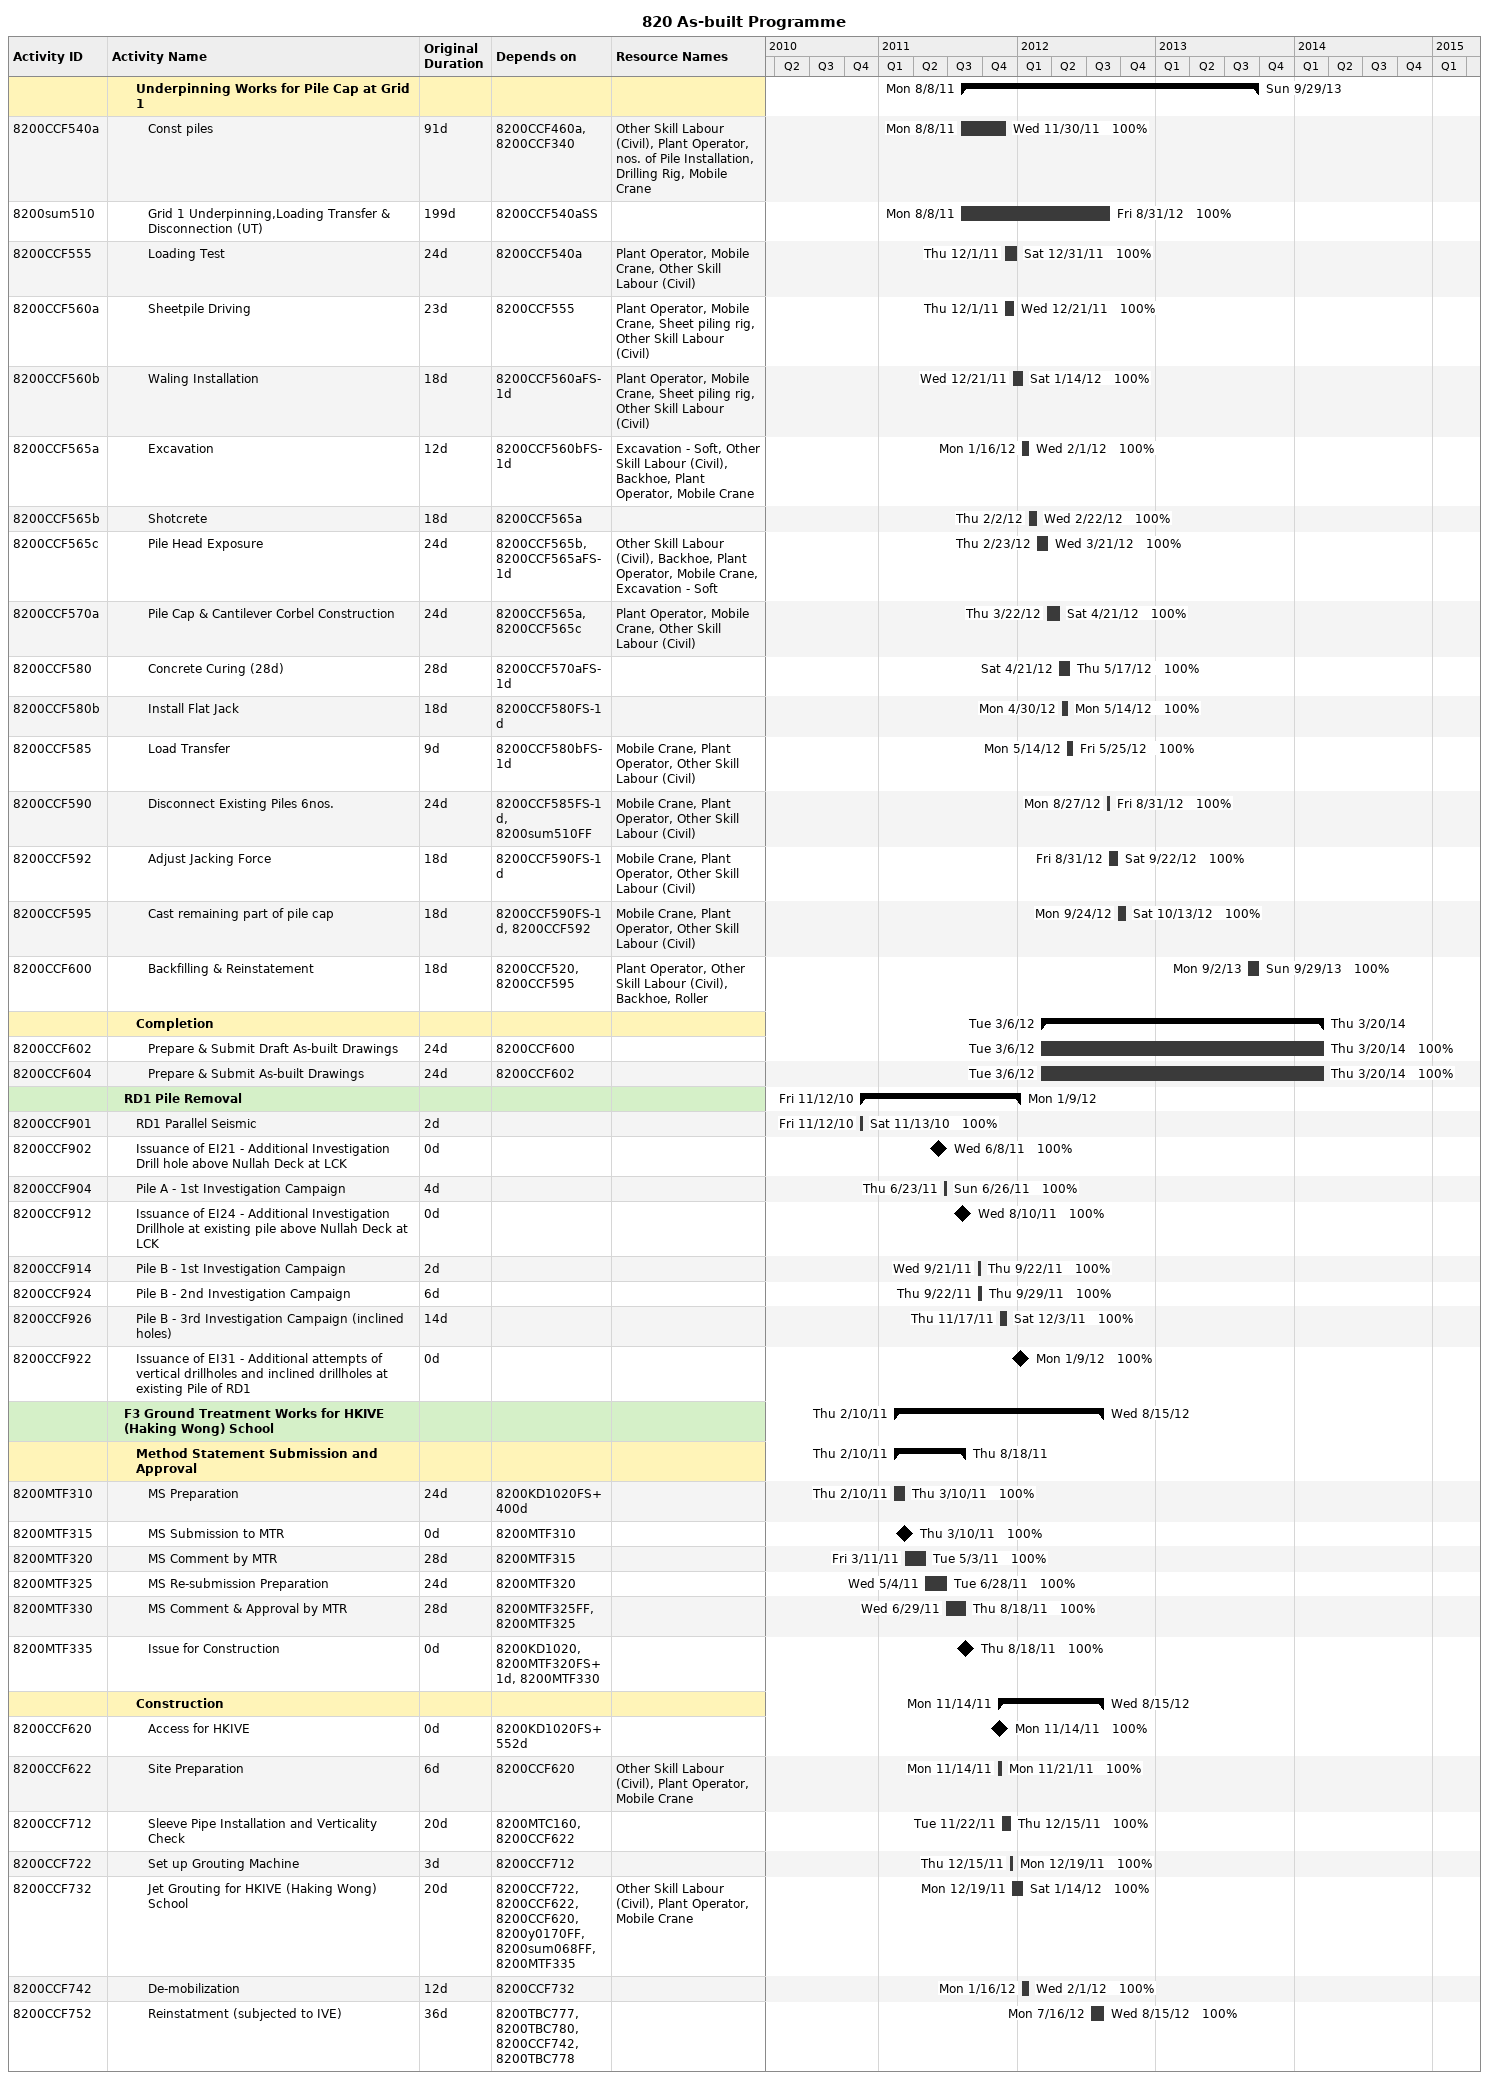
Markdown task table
820 As-built Programme

| ID | Level | Task | Original duration | Start | Finish | Predecessors | Resources | % complete |
|---|---|---|---|---|---|---|---|---|
|  | 3 | **Underpinning Works for Pile Cap at Grid 1** |  | 2011-08-08 | 2013-09-29 |  |  |  |
| 8200CCF540a | 4 | Const piles | 91d | 2011-08-08 | 2011-11-30 | 8200CCF460a, 8200CCF340 | Other Skill Labour (Civil), Plant Operator, nos. of Pile Installation, Drilling Rig, Mobile Crane | 100 |
| 8200sum510 | 4 | Grid 1 Underpinning,Loading Transfer & Disconnection (UT) | 199d | 2011-08-08 | 2012-08-31 | 8200CCF540aSS |  | 100 |
| 8200CCF555 | 4 | Loading Test | 24d | 2011-12-01 | 2011-12-31 | 8200CCF540a | Plant Operator, Mobile Crane, Other Skill Labour (Civil) | 100 |
| 8200CCF560a | 4 | Sheetpile Driving | 23d | 2011-12-01 | 2011-12-21 | 8200CCF555 | Plant Operator, Mobile Crane, Sheet piling rig, Other Skill Labour (Civil) | 100 |
| 8200CCF560b | 4 | Waling Installation | 18d | 2011-12-21 | 2012-01-14 | 8200CCF560aFS-1d | Plant Operator, Mobile Crane, Sheet piling rig, Other Skill Labour (Civil) | 100 |
| 8200CCF565a | 4 | Excavation | 12d | 2012-01-16 | 2012-02-01 | 8200CCF560bFS-1d | Excavation - Soft, Other Skill Labour (Civil), Backhoe, Plant Operator, Mobile Crane | 100 |
| 8200CCF565b | 4 | Shotcrete | 18d | 2012-02-02 | 2012-02-22 | 8200CCF565a |  | 100 |
| 8200CCF565c | 4 | Pile Head Exposure | 24d | 2012-02-23 | 2012-03-21 | 8200CCF565b, 8200CCF565aFS-1d | Other Skill Labour (Civil), Backhoe, Plant Operator, Mobile Crane, Excavation - Soft | 100 |
| 8200CCF570a | 4 | Pile Cap & Cantilever Corbel Construction | 24d | 2012-03-22 | 2012-04-21 | 8200CCF565a, 8200CCF565c | Plant Operator, Mobile Crane, Other Skill Labour (Civil) | 100 |
| 8200CCF580 | 4 | Concrete Curing (28d) | 28d | 2012-04-21 | 2012-05-17 | 8200CCF570aFS-1d |  | 100 |
| 8200CCF580b | 4 | Install Flat Jack | 18d | 2012-04-30 | 2012-05-14 | 8200CCF580FS-1d |  | 100 |
| 8200CCF585 | 4 | Load Transfer | 9d | 2012-05-14 | 2012-05-25 | 8200CCF580bFS-1d | Mobile Crane, Plant Operator, Other Skill Labour (Civil) | 100 |
| 8200CCF590 | 4 | Disconnect Existing Piles 6nos. | 24d | 2012-08-27 | 2012-08-31 | 8200CCF585FS-1d, 8200sum510FF | Mobile Crane, Plant Operator, Other Skill Labour (Civil) | 100 |
| 8200CCF592 | 4 | Adjust Jacking Force | 18d | 2012-08-31 | 2012-09-22 | 8200CCF590FS-1d | Mobile Crane, Plant Operator, Other Skill Labour (Civil) | 100 |
| 8200CCF595 | 4 | Cast remaining part of pile cap | 18d | 2012-09-24 | 2012-10-13 | 8200CCF590FS-1d, 8200CCF592 | Mobile Crane, Plant Operator, Other Skill Labour (Civil) | 100 |
| 8200CCF600 | 4 | Backfilling & Reinstatement | 18d | 2013-09-02 | 2013-09-29 | 8200CCF520, 8200CCF595 | Plant Operator, Other Skill Labour (Civil), Backhoe, Roller | 100 |
|  | 3 | **Completion** |  | 2012-03-06 | 2014-03-20 |  |  |  |
| 8200CCF602 | 4 | Prepare & Submit Draft As-built Drawings | 24d | 2012-03-06 | 2014-03-20 | 8200CCF600 |  | 100 |
| 8200CCF604 | 4 | Prepare & Submit As-built Drawings | 24d | 2012-03-06 | 2014-03-20 | 8200CCF602 |  | 100 |
|  | 2 | **RD1 Pile Removal** |  | 2010-11-12 | 2012-01-09 |  |  |  |
| 8200CCF901 | 3 | RD1 Parallel Seismic | 2d | 2010-11-12 | 2010-11-13 |  |  | 100 |
| 8200CCF902 | 3 | Issuance of EI21 - Additional Investigation Drill hole above Nullah Deck at LCK | 0d | 2011-06-08 | 2011-06-08 |  |  | 100 |
| 8200CCF904 | 3 | Pile A - 1st Investigation Campaign | 4d | 2011-06-23 | 2011-06-26 |  |  | 100 |
| 8200CCF912 | 3 | Issuance of EI24 - Additional Investigation Drillhole at existing pile above Nullah Deck at LCK | 0d | 2011-08-10 | 2011-08-10 |  |  | 100 |
| 8200CCF914 | 3 | Pile B - 1st Investigation Campaign | 2d | 2011-09-21 | 2011-09-22 |  |  | 100 |
| 8200CCF924 | 3 | Pile B - 2nd Investigation Campaign | 6d | 2011-09-22 | 2011-09-29 |  |  | 100 |
| 8200CCF926 | 3 | Pile B - 3rd Investigation Campaign (inclined holes) | 14d | 2011-11-17 | 2011-12-03 |  |  | 100 |
| 8200CCF922 | 3 | Issuance of EI31 - Additional attempts of vertical drillholes and inclined drillholes at existing Pile of RD1 | 0d | 2012-01-09 | 2012-01-09 |  |  | 100 |
|  | 2 | **F3 Ground Treatment Works for HKIVE (Haking Wong) School** |  | 2011-02-10 | 2012-08-15 |  |  |  |
|  | 3 | **Method Statement Submission and Approval** |  | 2011-02-10 | 2011-08-18 |  |  |  |
| 8200MTF310 | 4 | MS Preparation | 24d | 2011-02-10 | 2011-03-10 | 8200KD1020FS+400d |  | 100 |
| 8200MTF315 | 4 | MS Submission to MTR | 0d | 2011-03-10 | 2011-03-10 | 8200MTF310 |  | 100 |
| 8200MTF320 | 4 | MS Comment by MTR | 28d | 2011-03-11 | 2011-05-03 | 8200MTF315 |  | 100 |
| 8200MTF325 | 4 | MS Re-submission Preparation | 24d | 2011-05-04 | 2011-06-28 | 8200MTF320 |  | 100 |
| 8200MTF330 | 4 | MS Comment & Approval by MTR | 28d | 2011-06-29 | 2011-08-18 | 8200MTF325FF, 8200MTF325 |  | 100 |
| 8200MTF335 | 4 | Issue for Construction | 0d | 2011-08-18 | 2011-08-18 | 8200KD1020, 8200MTF320FS+1d, 8200MTF330 |  | 100 |
|  | 3 | **Construction** |  | 2011-11-14 | 2012-08-15 |  |  |  |
| 8200CCF620 | 4 | Access for HKIVE | 0d | 2011-11-14 | 2011-11-14 | 8200KD1020FS+552d |  | 100 |
| 8200CCF622 | 4 | Site Preparation | 6d | 2011-11-14 | 2011-11-21 | 8200CCF620 | Other Skill Labour (Civil), Plant Operator, Mobile Crane | 100 |
| 8200CCF712 | 4 | Sleeve Pipe Installation and Verticality Check | 20d | 2011-11-22 | 2011-12-15 | 8200MTC160, 8200CCF622 |  | 100 |
| 8200CCF722 | 4 | Set up Grouting Machine | 3d | 2011-12-15 | 2011-12-19 | 8200CCF712 |  | 100 |
| 8200CCF732 | 4 | Jet Grouting for HKIVE (Haking Wong) School | 20d | 2011-12-19 | 2012-01-14 | 8200CCF722, 8200CCF622, 8200CCF620, 8200y0170FF, 8200sum068FF, 8200MTF335 | Other Skill Labour (Civil), Plant Operator, Mobile Crane | 100 |
| 8200CCF742 | 4 | De-mobilization | 12d | 2012-01-16 | 2012-02-01 | 8200CCF732 |  | 100 |
| 8200CCF752 | 4 | Reinstatment (subjected to IVE) | 36d | 2012-07-16 | 2012-08-15 | 8200TBC777, 8200TBC780, 8200CCF742, 8200TBC778 |  | 100 |
